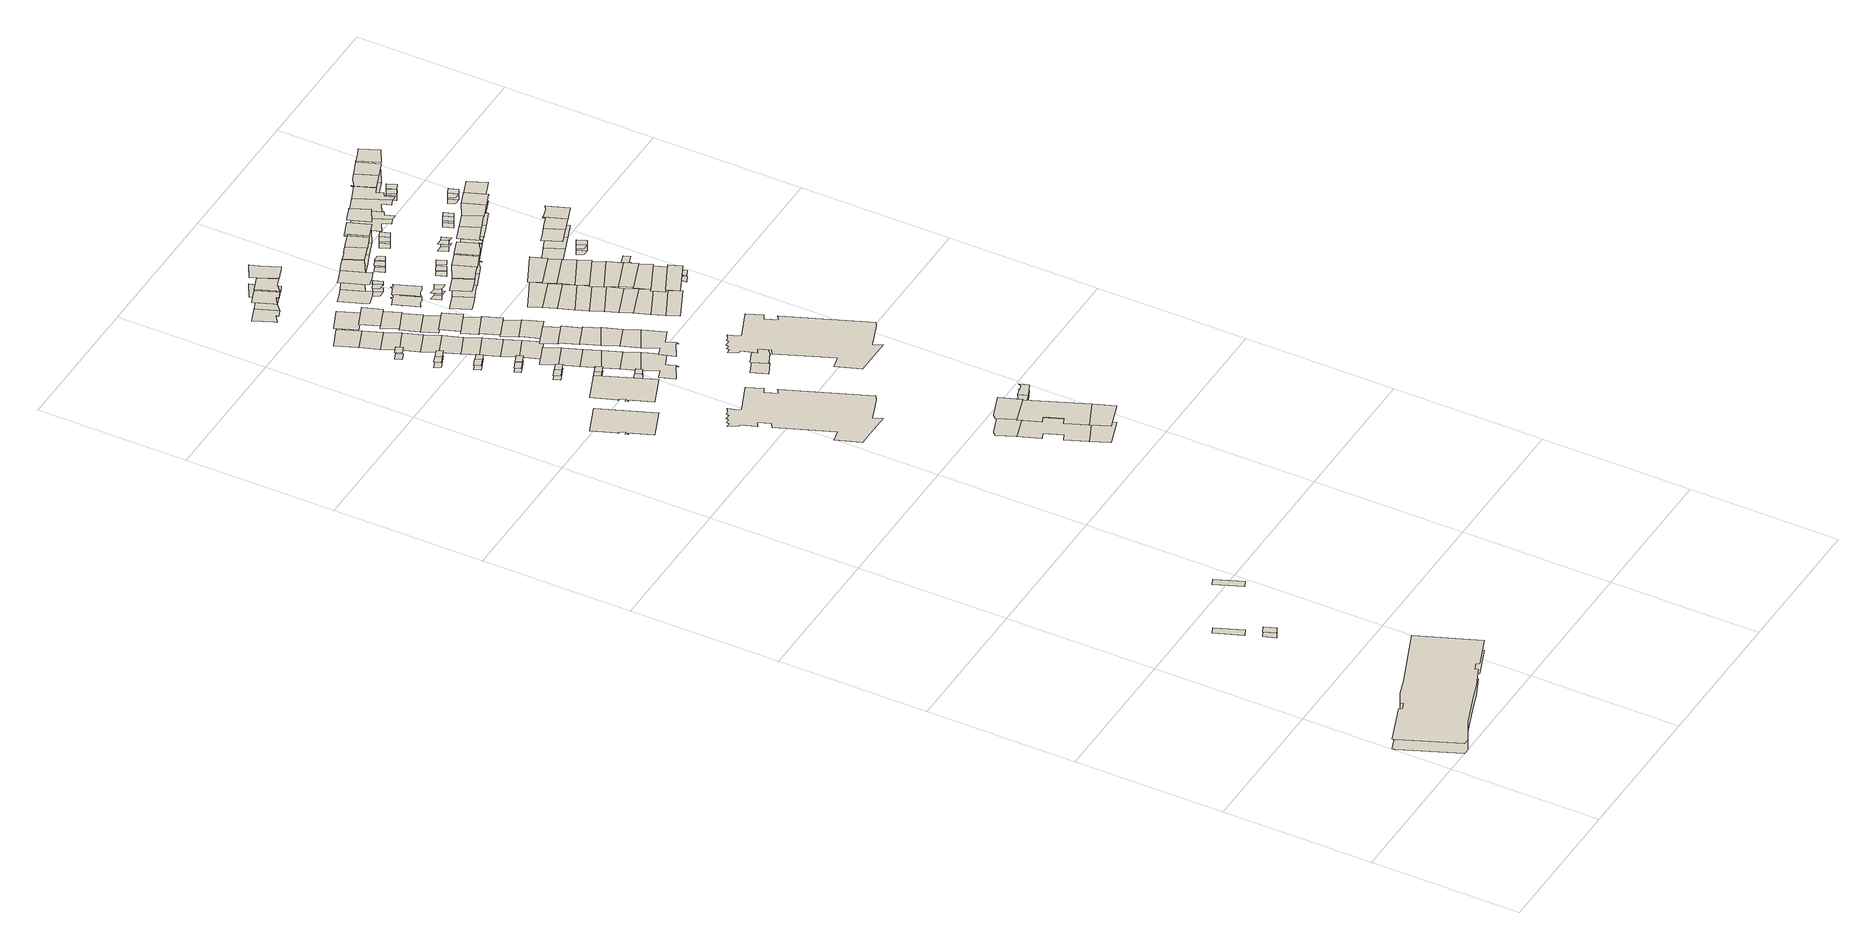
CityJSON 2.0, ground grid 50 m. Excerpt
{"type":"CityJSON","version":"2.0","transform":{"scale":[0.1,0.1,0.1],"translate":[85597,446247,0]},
"CityObjects":{
"building1":{"type":"Building","attributes":{"yearOfConstruction":"2017-01-01Z","measuredHeight":3.83,"storeysAboveGround":1},"geometry":[{"type":"MultiSurface","lod":"1.2","boundaries":[[[0,1,2,3,4,5,6,7,8,9,10,11,12,13,14,15,16,17,18,19]],[[20,21,22,23,24,25,26,27,28,29,30,31,32,33,34,35,36,37,38,39]]]}]},
"building2":{"type":"Building","attributes":{"yearOfConstruction":"2007-01-01Z","measuredHeight":18.61,"storeysAboveGround":6},"geometry":[{"type":"MultiSurface","lod":"1.2","boundaries":[[[40,41,42,43]],[[44,45,46,47]]]}]},
"building3":{"type":"Building","attributes":{"yearOfConstruction":"2007-01-01Z","measuredHeight":1.85,"storeysAboveGround":0},"geometry":[{"type":"MultiSurface","lod":"1.2","boundaries":[[[48,49,50,51,52]],[[53,54,55,56,57]]]}]},
"building4":{"type":"Building","attributes":{"yearOfConstruction":"1949-01-01Z","measuredHeight":12.65,"storeysAboveGround":4},"geometry":[{"type":"MultiSurface","lod":"1.2","boundaries":[[[58,59,60,61,62,63,64,65,66,67,68,69]],[[70,71,72,73,74,75,76,77,78,79,80,81]]]}]},
"building5":{"type":"Building","attributes":{"yearOfConstruction":"1972-01-01Z","measuredHeight":28.24,"storeysAboveGround":9},"geometry":[{"type":"MultiSurface","lod":"1.2","boundaries":[[[82,83,84,85,86,87,88,89,90,91,92,93,94,95,96,97,98,99,100,101,102,103,104,105,106,107,108,109,110,111,112,113,114,115,116,117,118,119,120,121,122,123,124,125,126,127,128,129,130,131]],[[132,133,134,135,136,137,138,139,140,141,142,143,144,145,146,147,148,149,150,151,152,153,154,155,156,157,158,159,160,161,162,163,164,165,166,167,168,169,170,171,172,173,174,175,176,177,178,179,180,181]]]}]},
"building6":{"type":"Building","attributes":{"yearOfConstruction":"1949-01-01Z","measuredHeight":1.99,"storeysAboveGround":0},"geometry":[{"type":"MultiSurface","lod":"1.2","boundaries":[[[182,183,184,185]],[[186,187,188,189]]]}]},
"building7":{"type":"Building","attributes":{"yearOfConstruction":"1949-01-01Z","measuredHeight":1.82,"storeysAboveGround":0},"geometry":[{"type":"MultiSurface","lod":"1.2","boundaries":[[[190,191,192,193]],[[194,195,196,197]]]}]},
"building8":{"type":"Building","attributes":{"yearOfConstruction":"1949-01-01Z","measuredHeight":2.53,"storeysAboveGround":0},"geometry":[{"type":"MultiSurface","lod":"1.2","boundaries":[[[198,199,200,201]],[[202,203,204,205]]]}]},
"building9":{"type":"Building","attributes":{"yearOfConstruction":"1949-01-01Z","measuredHeight":1.72,"storeysAboveGround":0},"geometry":[{"type":"MultiSurface","lod":"1.2","boundaries":[[[206,207,208,209]],[[210,211,212,213]]]}]},
"building10":{"type":"Building","attributes":{"yearOfConstruction":"1949-01-01Z","measuredHeight":1.58,"storeysAboveGround":0},"geometry":[{"type":"MultiSurface","lod":"1.2","boundaries":[[[214,215,216,217]],[[218,219,220,221]]]}]},
"building11":{"type":"Building","attributes":{"yearOfConstruction":"1949-01-01Z","measuredHeight":1.9,"storeysAboveGround":0},"geometry":[{"type":"MultiSurface","lod":"1.2","boundaries":[[[222,223,184,183]],[[224,225,226,227]]]}]},
"building12":{"type":"Building","attributes":{"yearOfConstruction":"1949-01-01Z","measuredHeight":1.68,"storeysAboveGround":0},"geometry":[{"type":"MultiSurface","lod":"1.2","boundaries":[[[228,229,230,231]],[[232,233,234,235]]]}]},
"building13":{"type":"Building","attributes":{"yearOfConstruction":"1949-01-01Z","measuredHeight":1.86,"storeysAboveGround":0},"geometry":[{"type":"MultiSurface","lod":"1.2","boundaries":[[[236,237,238,239,240]],[[241,242,243,244,245]]]}]},
"building14":{"type":"Building","attributes":{"yearOfConstruction":"1949-01-01Z","measuredHeight":1.42,"storeysAboveGround":0},"geometry":[{"type":"MultiSurface","lod":"1.2","boundaries":[[[191,246,247,192]],[[248,249,250,251]]]}]},
"building15":{"type":"Building","attributes":{"yearOfConstruction":"1949-01-01Z","measuredHeight":1.53,"storeysAboveGround":0},"geometry":[{"type":"MultiSurface","lod":"1.2","boundaries":[[[207,252,253,208]],[[254,255,256,257]]]}]},
"building16":{"type":"Building","attributes":{"yearOfConstruction":"1949-01-01Z","measuredHeight":1.85,"storeysAboveGround":0},"geometry":[{"type":"MultiSurface","lod":"1.2","boundaries":[[[215,258,259,216]],[[260,261,262,263]]]}]},
"building17":{"type":"Building","attributes":{"yearOfConstruction":"1949-01-01Z","measuredHeight":1.53,"storeysAboveGround":0},"geometry":[{"type":"MultiSurface","lod":"1.2","boundaries":[[[264,265,230,229]],[[266,267,268,269]]]}]},
"building18":{"type":"Building","attributes":{"yearOfConstruction":"1960-01-01Z","measuredHeight":6.47,"storeysAboveGround":2},"geometry":[{"type":"MultiSurface","lod":"1.2","boundaries":[[[270,271,272,273,274]],[[275,276,277,278,279]]]}]},
"building19":{"type":"Building","attributes":{"yearOfConstruction":"1949-01-01Z","measuredHeight":6.84,"storeysAboveGround":2},"geometry":[{"type":"MultiSurface","lod":"1.2","boundaries":[[[280,281,282,283]],[[284,285,286,287]]]}]},
"building20":{"type":"Building","attributes":{"yearOfConstruction":"1949-01-01Z","measuredHeight":1.51,"storeysAboveGround":0},"geometry":[{"type":"MultiSurface","lod":"1.2","boundaries":[[[240,288,289,236]],[[290,291,292,293]]]}]},
"building21":{"type":"Building","attributes":{"yearOfConstruction":"1960-01-01Z","measuredHeight":6.33,"storeysAboveGround":2},"geometry":[{"type":"MultiSurface","lod":"1.2","boundaries":[[[294,295,296,271,270,297,298,299,300]],[[301,302,303,304,305,306,307,308,309]]]}]},
"building22":{"type":"Building","attributes":{"yearOfConstruction":"1949-01-01Z","measuredHeight":8.87,"storeysAboveGround":2},"geometry":[{"type":"MultiSurface","lod":"1.2","boundaries":[[[310,311,281,280]],[[312,313,314,315]]]}]},
"building23":{"type":"Building","attributes":{"yearOfConstruction":"1949-01-01Z","measuredHeight":7.98,"storeysAboveGround":2},"geometry":[{"type":"MultiSurface","lod":"1.2","boundaries":[[[316,317,318,311,310]],[[319,320,321,322,323]]]}]},
"building24":{"type":"Building","attributes":{"yearOfConstruction":"1949-01-01Z","measuredHeight":7.55,"storeysAboveGround":2},"geometry":[{"type":"MultiSurface","lod":"1.2","boundaries":[[[324,325,318,317,316]],[[326,327,328,329,330]]]}]},
"building25":{"type":"Building","attributes":{"yearOfConstruction":"1960-01-01Z","measuredHeight":6.29,"storeysAboveGround":2},"geometry":[{"type":"MultiSurface","lod":"1.2","boundaries":[[[331,332,333,295,294]],[[334,335,336,302,301]]]}]},
"building26":{"type":"Building","attributes":{"yearOfConstruction":"1949-01-01Z","measuredHeight":7.49,"storeysAboveGround":2},"geometry":[{"type":"MultiSurface","lod":"1.2","boundaries":[[[337,338,325,324]],[[339,340,341,342]]]}]},
"building27":{"type":"Building","attributes":{"yearOfConstruction":"1949-01-01Z","measuredHeight":8.73,"storeysAboveGround":2},"geometry":[{"type":"MultiSurface","lod":"1.2","boundaries":[[[343,344,338,337]],[[345,346,347,348]]]}]},
"building28":{"type":"Building","attributes":{"yearOfConstruction":"1949-01-01Z","measuredHeight":7.78,"storeysAboveGround":2},"geometry":[{"type":"MultiSurface","lod":"1.2","boundaries":[[[349,350,344,343]],[[351,352,353,354]]]}]},
"building29":{"type":"Building","attributes":{"yearOfConstruction":"1949-01-01Z","measuredHeight":7.91,"storeysAboveGround":2},"geometry":[{"type":"MultiSurface","lod":"1.2","boundaries":[[[355,356,357,358,359,360,361]],[[362,363,364,365,366,367,368]]]}]},
"building30":{"type":"Building","attributes":{"yearOfConstruction":"1949-01-01Z","measuredHeight":8.23,"storeysAboveGround":2},"geometry":[{"type":"MultiSurface","lod":"1.2","boundaries":[[[369,370,350,349]],[[371,372,373,374]]]}]},
"building31":{"type":"Building","attributes":{"yearOfConstruction":"1949-01-01Z","measuredHeight":8.42,"storeysAboveGround":2},"geometry":[{"type":"MultiSurface","lod":"1.2","boundaries":[[[375,376,360,359]],[[377,378,379,380]]]}]},
"building32":{"type":"Building","attributes":{"yearOfConstruction":"1949-01-01Z","measuredHeight":7.58,"storeysAboveGround":2},"geometry":[{"type":"MultiSurface","lod":"1.2","boundaries":[[[381,382,370,369]],[[383,384,385,386]]]}]},
"building33":{"type":"Building","attributes":{"yearOfConstruction":"1949-01-01Z","measuredHeight":8.62,"storeysAboveGround":2},"geometry":[{"type":"MultiSurface","lod":"1.2","boundaries":[[[387,388,376,375]],[[389,390,391,392]]]}]},
"building34":{"type":"Building","attributes":{"yearOfConstruction":"1952-01-01Z","measuredHeight":7.02,"storeysAboveGround":2},"geometry":[{"type":"MultiSurface","lod":"1.2","boundaries":[[[393,394,395,394,396,397,398,399,400,401]],[[402,403,404,403,405,406,407,408,409,410]]]}]},
"building35":{"type":"Building","attributes":{"yearOfConstruction":"1949-01-01Z","measuredHeight":7.89,"storeysAboveGround":2},"geometry":[{"type":"MultiSurface","lod":"1.2","boundaries":[[[382,381,357,356,355,361,411]],[[412,413,364,363,362,368,414]]]}]},
"building36":{"type":"Building","attributes":{"yearOfConstruction":"1949-01-01Z","measuredHeight":8.73,"storeysAboveGround":2},"geometry":[{"type":"MultiSurface","lod":"1.2","boundaries":[[[415,416,388,387]],[[417,418,419,420]]]}]},
"building37":{"type":"Building","attributes":{"yearOfConstruction":"1949-01-01Z","measuredHeight":8.73,"storeysAboveGround":2},"geometry":[{"type":"MultiSurface","lod":"1.2","boundaries":[[[421,422,423,424,425,426,427,428,429,430,431]],[[432,433,434,435,436,437,438,439,440,441,442]]]}]},
"building38":{"type":"Building","attributes":{"yearOfConstruction":"1949-01-01Z","measuredHeight":8.74,"storeysAboveGround":2},"geometry":[{"type":"MultiSurface","lod":"1.2","boundaries":[[[430,429,416,415]],[[441,440,418,417]]]}]},
"building39":{"type":"Building","attributes":{"yearOfConstruction":"1960-01-01Z","measuredHeight":2.06,"storeysAboveGround":0},"geometry":[{"type":"MultiSurface","lod":"1.2","boundaries":[[[443,444,445,446,447]],[[448,449,450,451,452]]]}]},
"building40":{"type":"Building","attributes":{"yearOfConstruction":"1952-01-01Z","measuredHeight":7.4,"storeysAboveGround":2},"geometry":[{"type":"MultiSurface","lod":"1.2","boundaries":[[[399,398,453,454,455,454,456,400]],[[457,458,459,460,461,460,462,463]]]}]},
"building41":{"type":"Building","attributes":{"yearOfConstruction":"1992-01-01Z","measuredHeight":3.92,"storeysAboveGround":1},"geometry":[{"type":"MultiSurface","lod":"1.2","boundaries":[[[464,465,466,467,468,469,470,471]],[[472,473,474,475,476,477,478,479]]]}]},
"building42":{"type":"Building","attributes":{"yearOfConstruction":"1960-01-01Z","measuredHeight":2.08,"storeysAboveGround":0},"geometry":[{"type":"MultiSurface","lod":"1.2","boundaries":[[[445,480,481,482,446]],[[450,483,484,485,451]]]}]},
"building43":{"type":"Building","attributes":{"yearOfConstruction":"1952-01-01Z","measuredHeight":7.41,"storeysAboveGround":2},"geometry":[{"type":"MultiSurface","lod":"1.2","boundaries":[[[486,487,456,455,488,489,490,491,492]],[[493,494,462,461,495,496,497,498,499]]]}]},
"building44":{"type":"Building","attributes":{"yearOfConstruction":"1952-01-01Z","measuredHeight":7.17,"storeysAboveGround":2},"geometry":[{"type":"MultiSurface","lod":"1.2","boundaries":[[[500,501,502,503,504,505,506,507,508,509,510,511,512]],[[513,514,515,516,517,518,519,520,521,522,523,524,525]]]}]},
"building45":{"type":"Building","attributes":{"yearOfConstruction":"1951-01-01Z","measuredHeight":4.04,"storeysAboveGround":1},"geometry":[{"type":"MultiSurface","lod":"1.2","boundaries":[[[526,527,528,529,530,531,532,533,534,535,536,537,538,539,540,541,542,543,544,543,545]],[[546,547,548,549,550,551,552,553,554,555,556,557,558,559,560,561,562,563,564,563,565]]]}]},
"building46":{"type":"Building","attributes":{"yearOfConstruction":"1952-01-01Z","measuredHeight":2.88,"storeysAboveGround":0},"geometry":[{"type":"MultiSurface","lod":"1.2","boundaries":[[[566,567,506,507,506,505]],[[568,569,570,571,570,572]]]}]},
"building47":{"type":"Building","attributes":{"yearOfConstruction":"1952-01-01Z","measuredHeight":6.88,"storeysAboveGround":2},"geometry":[{"type":"MultiSurface","lod":"1.2","boundaries":[[[573,574,575,576,577,578]],[[579,580,581,582,583,584]]]}]},
"building48":{"type":"Building","attributes":{"yearOfConstruction":"1952-01-01Z","measuredHeight":2.27,"storeysAboveGround":0},"geometry":[{"type":"MultiSurface","lod":"1.2","boundaries":[[[585,586,587,588]],[[589,590,591,592]]]}]},
"building49":{"type":"Building","attributes":{"yearOfConstruction":"1952-01-01Z","measuredHeight":2.55,"storeysAboveGround":0},"geometry":[{"type":"MultiSurface","lod":"1.2","boundaries":[[[593,594,506,567]],[[595,596,597,598]]]}]},
"building50":{"type":"Building","attributes":{"yearOfConstruction":"1952-01-01Z","measuredHeight":6.99,"storeysAboveGround":2},"geometry":[{"type":"MultiSurface","lod":"1.2","boundaries":[[[599,600,510,509,601,602,603]],[[604,605,606,607,608,609,610]]]}]},
"building51":{"type":"Building","attributes":{"yearOfConstruction":"1952-01-01Z","measuredHeight":2.42,"storeysAboveGround":0},"geometry":[{"type":"MultiSurface","lod":"1.2","boundaries":[[[611,612,587,586]],[[613,614,615,616]]]}]},
"building52":{"type":"Building","attributes":{"yearOfConstruction":"1952-01-01Z","measuredHeight":7.08,"storeysAboveGround":2},"geometry":[{"type":"MultiSurface","lod":"1.2","boundaries":[[[578,617,618,619,620,621,573]],[[622,623,624,625,626,627,628]]]}]},
"building53":{"type":"Building","attributes":{"yearOfConstruction":"1952-01-01Z","measuredHeight":7.21,"storeysAboveGround":2},"geometry":[{"type":"MultiSurface","lod":"1.2","boundaries":[[[601,629,630,631,632,633,634,602]],[[635,636,637,638,639,640,641,642]]]}]},
"building54":{"type":"Building","attributes":{"yearOfConstruction":"2013-01-01Z","measuredHeight":9.6,"storeysAboveGround":3},"geometry":[{"type":"MultiSurface","lod":"1.2","boundaries":[[[643,644,645,646]],[[647,648,649,650]]]}]},
"building55":{"type":"Building","attributes":{"yearOfConstruction":"2013-01-01Z","measuredHeight":9.47,"storeysAboveGround":3},"geometry":[{"type":"MultiSurface","lod":"1.2","boundaries":[[[651,643,646,652]],[[653,654,655,656]]]}]},
"building56":{"type":"Building","attributes":{"yearOfConstruction":"2013-01-01Z","measuredHeight":9.56,"storeysAboveGround":3},"geometry":[{"type":"MultiSurface","lod":"1.2","boundaries":[[[657,651,652,658]],[[659,660,661,662]]]}]},
"building57":{"type":"Building","attributes":{"yearOfConstruction":"2013-01-01Z","measuredHeight":9.6,"storeysAboveGround":3},"geometry":[{"type":"MultiSurface","lod":"1.2","boundaries":[[[663,664,657,658]],[[665,666,659,662]]]}]},
"building58":{"type":"Building","attributes":{"yearOfConstruction":"2013-01-01Z","measuredHeight":9.27,"storeysAboveGround":3},"geometry":[{"type":"MultiSurface","lod":"1.2","boundaries":[[[667,664,663,668]],[[669,670,671,672]]]}]},
"building59":{"type":"Building","attributes":{"yearOfConstruction":"1952-01-01Z","measuredHeight":2.31,"storeysAboveGround":0},"geometry":[{"type":"MultiSurface","lod":"1.2","boundaries":[[[673,674,675,676]],[[677,678,679,680]]]}]},
"building60":{"type":"Building","attributes":{"yearOfConstruction":"2013-01-01Z","measuredHeight":9.6,"storeysAboveGround":3},"geometry":[{"type":"MultiSurface","lod":"1.2","boundaries":[[[681,667,668,682]],[[683,684,685,686]]]}]},
"building61":{"type":"Building","attributes":{"yearOfConstruction":"2013-01-01Z","measuredHeight":9.76,"storeysAboveGround":3},"geometry":[{"type":"MultiSurface","lod":"1.2","boundaries":[[[687,688,681,682]],[[689,690,691,692]]]}]},
"building62":{"type":"Building","attributes":{"yearOfConstruction":"1952-01-01Z","measuredHeight":6.56,"storeysAboveGround":2},"geometry":[{"type":"MultiSurface","lod":"1.2","boundaries":[[[693,694,695,621,620,696,620]],[[697,698,699,700,701,702,701]]]}]},
"building63":{"type":"Building","attributes":{"yearOfConstruction":"2013-01-01Z","measuredHeight":9.58,"storeysAboveGround":3},"geometry":[{"type":"MultiSurface","lod":"1.2","boundaries":[[[703,688,687,704]],[[705,706,707,708]]]}]},
"building64":{"type":"Building","attributes":{"yearOfConstruction":"2013-01-01Z","measuredHeight":8.97,"storeysAboveGround":2},"geometry":[{"type":"MultiSurface","lod":"1.2","boundaries":[[[709,703,704,710]],[[711,712,713,714]]]}]},
"building65":{"type":"Building","attributes":{"yearOfConstruction":"1952-01-01Z","measuredHeight":1.98,"storeysAboveGround":0},"geometry":[{"type":"MultiSurface","lod":"1.2","boundaries":[[[715,716,717,718]],[[719,720,721,722]]]}]},
"building66":{"type":"Building","attributes":{"yearOfConstruction":"1952-01-01Z","measuredHeight":2.6,"storeysAboveGround":0},"geometry":[{"type":"MultiSurface","lod":"1.2","boundaries":[[[723,724,675,674]],[[725,726,727,728]]]}]},
"building67":{"type":"Building","attributes":{"yearOfConstruction":"2013-01-01Z","measuredHeight":9.67,"storeysAboveGround":3},"geometry":[{"type":"MultiSurface","lod":"1.2","boundaries":[[[729,709,710,730]],[[731,732,733,734]]]}]},
"building68":{"type":"Building","attributes":{"yearOfConstruction":"1952-01-01Z","measuredHeight":6.68,"storeysAboveGround":2},"geometry":[{"type":"MultiSurface","lod":"1.2","boundaries":[[[629,735,736,737,738,739,630]],[[740,741,742,743,744,745,746]]]}]},
"building69":{"type":"Building","attributes":{"yearOfConstruction":"1952-01-01Z","measuredHeight":2.46,"storeysAboveGround":0},"geometry":[{"type":"MultiSurface","lod":"1.2","boundaries":[[[716,747,748,717]],[[749,750,751,752]]]}]},
"building70":{"type":"Building","attributes":{"yearOfConstruction":"1952-01-01Z","measuredHeight":6.98,"storeysAboveGround":2},"geometry":[{"type":"MultiSurface","lod":"1.2","boundaries":[[[753,695,694,754,755,756,757]],[[758,759,760,761,762,763,764]]]}]},
"building71":{"type":"Building","attributes":{"yearOfConstruction":"1952-01-01Z","measuredHeight":7.17,"storeysAboveGround":2},"geometry":[{"type":"MultiSurface","lod":"1.2","boundaries":[[[765,766,736,735,767,768,769,770]],[[771,772,773,774,775,776,777,778]]]}]},
"building72":{"type":"Building","attributes":{"yearOfConstruction":"2013-01-01Z","measuredHeight":2.03,"storeysAboveGround":0},"geometry":[{"type":"MultiSurface","lod":"1.2","boundaries":[[[779,780,781,782,783]],[[784,785,786,787,788]]]}]},
"building73":{"type":"Building","attributes":{"yearOfConstruction":"2013-01-01Z","measuredHeight":1.94,"storeysAboveGround":0},"geometry":[{"type":"MultiSurface","lod":"1.2","boundaries":[[[789,790,791,792]],[[793,794,795,796]]]}]},
"building74":{"type":"Building","attributes":{"yearOfConstruction":"2013-01-01Z","measuredHeight":2.31,"storeysAboveGround":0},"geometry":[{"type":"MultiSurface","lod":"1.2","boundaries":[[[797,789,792,798]],[[799,800,801,802]]]}]},
"building75":{"type":"Building","attributes":{"yearOfConstruction":"2013-01-01Z","measuredHeight":2.27,"storeysAboveGround":0},"geometry":[{"type":"MultiSurface","lod":"1.2","boundaries":[[[803,804,805,806]],[[807,808,809,810]]]}]},
"building76":{"type":"Building","attributes":{"yearOfConstruction":"1952-01-01Z","measuredHeight":2.48,"storeysAboveGround":0},"geometry":[{"type":"MultiSurface","lod":"1.2","boundaries":[[[811,812,813,814]],[[815,816,817,818]]]}]},
"building77":{"type":"Building","attributes":{"yearOfConstruction":"2013-01-01Z","measuredHeight":2.29,"storeysAboveGround":0},"geometry":[{"type":"MultiSurface","lod":"1.2","boundaries":[[[819,820,803,806]],[[821,822,807,810]]]}]},
"building78":{"type":"Building","attributes":{"yearOfConstruction":"2013-01-01Z","measuredHeight":2.29,"storeysAboveGround":0},"geometry":[{"type":"MultiSurface","lod":"1.2","boundaries":[[[823,824,825,826]],[[827,828,829,830]]]}]},
"building79":{"type":"Building","attributes":{"yearOfConstruction":"1952-01-01Z","measuredHeight":8.22,"storeysAboveGround":2},"geometry":[{"type":"MultiSurface","lod":"1.2","boundaries":[[[831,832,833,753,757,834,835]],[[836,837,838,839,840,841,842]]]}]},
"building80":{"type":"Building","attributes":{"yearOfConstruction":"2013-01-01Z","measuredHeight":2.41,"storeysAboveGround":0},"geometry":[{"type":"MultiSurface","lod":"1.2","boundaries":[[[843,844,824,823]],[[845,846,847,848]]]}]},
"building81":{"type":"Building","attributes":{"yearOfConstruction":"2013-01-01Z","measuredHeight":2.26,"storeysAboveGround":0},"geometry":[{"type":"MultiSurface","lod":"1.2","boundaries":[[[849,850,851,852]],[[853,854,855,856]]]}]},
"building82":{"type":"Building","attributes":{"yearOfConstruction":"2013-01-01Z","measuredHeight":2.3,"storeysAboveGround":0},"geometry":[{"type":"MultiSurface","lod":"1.2","boundaries":[[[857,850,849,858]],[[859,854,853,860]]]}]},
"building83":{"type":"Building","attributes":{"yearOfConstruction":"1952-01-01Z","measuredHeight":2.56,"storeysAboveGround":0},"geometry":[{"type":"MultiSurface","lod":"1.2","boundaries":[[[861,862,863,864]],[[865,866,867,868]]]}]},
"building84":{"type":"Building","attributes":{"yearOfConstruction":"1952-01-01Z","measuredHeight":2.47,"storeysAboveGround":0},"geometry":[{"type":"MultiSurface","lod":"1.2","boundaries":[[[869,870,813,812]],[[871,872,817,816]]]}]},
"building85":{"type":"Building","attributes":{"yearOfConstruction":"2013-01-01Z","measuredHeight":2.38,"storeysAboveGround":0},"geometry":[{"type":"MultiSurface","lod":"1.2","boundaries":[[[873,874,875,876,877]],[[878,879,880,881,882]]]}]},
"building86":{"type":"Building","attributes":{"yearOfConstruction":"1952-01-01Z","measuredHeight":7.99,"storeysAboveGround":2},"geometry":[{"type":"MultiSurface","lod":"1.2","boundaries":[[[767,883,884,885,886,887,768]],[[888,889,890,891,892,893,894]]]}]},
"building87":{"type":"Building","attributes":{"yearOfConstruction":"1952-01-01Z","measuredHeight":2.06,"storeysAboveGround":0},"geometry":[{"type":"MultiSurface","lod":"1.2","boundaries":[[[862,895,896,863]],[[897,898,899,900]]]}]},
"building88":{"type":"Building","attributes":{"yearOfConstruction":"2013-01-01Z","measuredHeight":2.33,"storeysAboveGround":0},"geometry":[{"type":"MultiSurface","lod":"1.2","boundaries":[[[901,902,903,904]],[[905,906,907,908]]]}]},
"building89":{"type":"Building","attributes":{"yearOfConstruction":"1952-01-01Z","measuredHeight":7.62,"storeysAboveGround":2},"geometry":[{"type":"MultiSurface","lod":"1.2","boundaries":[[[909,910,911,912,913,914]],[[915,916,917,918,919,920]]]}]},
"building90":{"type":"Building","attributes":{"yearOfConstruction":"1952-01-01Z","measuredHeight":8.14,"storeysAboveGround":2},"geometry":[{"type":"MultiSurface","lod":"1.2","boundaries":[[[832,921,922,923,924,925,926,833]],[[927,928,929,930,931,932,933,934]]]}]},
"building91":{"type":"Building","attributes":{"yearOfConstruction":"1952-01-01Z","measuredHeight":2.21,"storeysAboveGround":0},"geometry":[{"type":"MultiSurface","lod":"1.2","boundaries":[[[935,936,937,938]],[[939,940,941,942]]]}]},
"building92":{"type":"Building","attributes":{"yearOfConstruction":"1952-01-01Z","measuredHeight":7.37,"storeysAboveGround":2},"geometry":[{"type":"MultiSurface","lod":"1.2","boundaries":[[[943,944,945,884,883,946,947,948,949,950,951]],[[952,953,954,955,956,957,958,959,960,961,962]]]}]},
"building93":{"type":"Building","attributes":{"yearOfConstruction":"1952-01-01Z","measuredHeight":2.12,"storeysAboveGround":0},"geometry":[{"type":"MultiSurface","lod":"1.2","boundaries":[[[936,963,964,937]],[[965,966,967,968]]]}]},
"building94":{"type":"Building","attributes":{"yearOfConstruction":"1952-01-01Z","measuredHeight":7.14,"storeysAboveGround":2},"geometry":[{"type":"MultiSurface","lod":"1.2","boundaries":[[[969,970,913,912,971,972]],[[973,974,975,976,977,978]]]}]},
"building95":{"type":"Building","attributes":{"yearOfConstruction":"1952-01-01Z","measuredHeight":7.78,"storeysAboveGround":2},"geometry":[{"type":"MultiSurface","lod":"1.2","boundaries":[[[925,979,925,980,981,982,926]],[[983,984,983,985,986,987,988]]]}]},
"building96":{"type":"Building","attributes":{"yearOfConstruction":"1952-01-01Z","measuredHeight":2.47,"storeysAboveGround":0},"geometry":[{"type":"MultiSurface","lod":"1.2","boundaries":[[[989,990,991,992]],[[993,994,995,996]]]}]},
"building97":{"type":"Building","attributes":{"yearOfConstruction":"1952-01-01Z","measuredHeight":7.2,"storeysAboveGround":2},"geometry":[{"type":"MultiSurface","lod":"1.2","boundaries":[[[949,997,998,999,1000,1001,1002,1003,1004,1005,950]],[[1006,1007,1008,1009,1010,1011,1012,1013,1014,1015,1016]]]}]},
"building98":{"type":"Building","attributes":{"yearOfConstruction":"1952-01-01Z","measuredHeight":2.05,"storeysAboveGround":0},"geometry":[{"type":"MultiSurface","lod":"1.2","boundaries":[[[990,1017,1018,991]],[[1019,1020,1021,1022]]]}]},
"building99":{"type":"Building","attributes":{"yearOfConstruction":"1952-01-01Z","measuredHeight":6.7,"storeysAboveGround":2},"geometry":[{"type":"MultiSurface","lod":"1.2","boundaries":[[[971,1023,1024,1025,1026,972]],[[1027,1028,1029,1030,1031,1032]]]}]},
"building100":{"type":"Building","attributes":{"yearOfConstruction":"1952-01-01Z","measuredHeight":7.36,"storeysAboveGround":2},"geometry":[{"type":"MultiSurface","lod":"1.2","boundaries":[[[981,1033,1034,1035,1036,1037,1038,982]],[[1039,1040,1041,1042,1043,1044,1045,1046]]]}]},
"building101":{"type":"Building","attributes":{"yearOfConstruction":"1952-01-01Z","measuredHeight":7.28,"storeysAboveGround":2},"geometry":[{"type":"MultiSurface","lod":"1.2","boundaries":[[[1047,1048,1002,1001,1049,1050,1051,1052]],[[1053,1054,1055,1056,1057,1058,1059,1060]]]}]},
"building102":{"type":"Building","attributes":{"yearOfConstruction":"1952-01-01Z","measuredHeight":2.35,"storeysAboveGround":0},"geometry":[{"type":"MultiSurface","lod":"1.2","boundaries":[[[1061,1062,1063,1064]],[[1065,1066,1067,1068]]]}]},
"building103":{"type":"Building","attributes":{"yearOfConstruction":"1952-01-01Z","measuredHeight":6.99,"storeysAboveGround":2},"geometry":[{"type":"MultiSurface","lod":"1.2","boundaries":[[[1037,1069,1070,1071,1072,1073,1038]],[[1074,1075,1076,1077,1078,1079,1080]]]}]},
"building104":{"type":"Building","attributes":{"yearOfConstruction":"1952-01-01Z","measuredHeight":2.29,"storeysAboveGround":0},"geometry":[{"type":"MultiSurface","lod":"1.2","boundaries":[[[1081,1082,1083,1084]],[[1085,1086,1087,1088]]]}]},
"building105":{"type":"Building","attributes":{"yearOfConstruction":"1952-01-01Z","measuredHeight":2.49,"storeysAboveGround":0},"geometry":[{"type":"MultiSurface","lod":"1.2","boundaries":[[[1089,1090,1063,1062]],[[1091,1092,1093,1094]]]}]},
"building106":{"type":"Building","attributes":{"yearOfConstruction":"1952-01-01Z","measuredHeight":7.27,"storeysAboveGround":2},"geometry":[{"type":"MultiSurface","lod":"1.2","boundaries":[[[1095,1050,1049,1096,1097,1098,1097]],[[1099,1058,1057,1100,1101,1102,1101]]]}]},
"building107":{"type":"Building","attributes":{"yearOfConstruction":"1952-01-01Z","measuredHeight":2.24,"storeysAboveGround":0},"geometry":[{"type":"MultiSurface","lod":"1.2","boundaries":[[[1082,1103,1104,1083]],[[1105,1106,1107,1108]]]}]},
"building108":{"type":"Building","attributes":{"yearOfConstruction":"1952-01-01Z","measuredHeight":7.77,"storeysAboveGround":2},"geometry":[{"type":"MultiSurface","lod":"1.2","boundaries":[[[1109,1110,1097,1096,1111,1112,1113]],[[1114,1115,1116,1117,1118,1119,1120]]]}]}
},
"vertices":[
[414,130,0],[410,140,0],[435,150,0],[440,140,0],[542,180,0],[460,380,0],[261,300,0],[203,280,0],[164,260,0],[169,250,0],[143,240,0],[138,250,0],[4,200,0],[4,190,0],[6,190,0],[86,0,0],[104,0,0],[180,40,0],[285,80,0],[343,100,0],[414,130,38],[410,140,38],[435,150,38],[440,140,38],[542,180,38],[460,380,38],[261,300,38],[203,280,38],[164,260,38],[169,250,38],[143,240,38],[138,250,38],[4,200,38],[4,190,38],[6,190,38],[86,0,38],[104,0,38],[180,40,38],[285,80,38],[343,100,38],
[267,840,0],[289,850,0],[252,940,0],[231,930,0],[267,840,186],[289,850,186],[252,940,186],[231,930,186],
[302,750,0],[321,760,0],[323,760,0],[309,800,0],[287,790,0],[302,750,18],[321,760,18],[323,760,18],[309,800,18],[287,790,18],
[231,2910,0],[233,2900,0],[236,2910,0],[268,2830,0],[366,2870,0],[292,3050,0],[194,3010,0],[225,2930,0],[222,2930,0],[223,2930,0],[231,2930,0],[239,2910,0],[231,2910,127],[233,2900,127],[236,2910,127],[268,2830,127],[366,2870,127],[292,3050,127],[194,3010,127],[225,2930,127],[222,2930,127],[223,2930,127],[231,2930,127],[239,2910,127],
[614,2650,0],[593,2700,0],[495,2660,0],[490,2670,0],[480,2700,0],[464,2690,0],[462,2690,0],[459,2690,0],[457,2690,0],[454,2680,0],[452,2680,0],[449,2680,0],[447,2680,0],[444,2680,0],[442,2680,0],[439,2680,0],[437,2680,0],[434,2670,0],[432,2670,0],[429,2670,0],[427,2670,0],[425,2670,0],[422,2670,0],[420,2660,0],[417,2660,0],[415,2660,0],[413,2660,0],[410,2660,0],[408,2660,0],[406,2660,0],[424,2630,0],[429,2630,0],[431,2630,0],[449,2580,0],[464,2590,0],[480,2550,0],[465,2540,0],[539,2360,0],[500,2350,0],[529,2270,0],[577,2270,0],[658,2270,0],[644,2300,0],[645,2300,0],[674,2310,0],[726,2330,0],[741,2340,0],[630,2610,0],[615,2600,0],[598,2640,0],[614,2650,282],[593,2700,282],[495,2660,282],[490,2670,282],[480,2700,282],[464,2690,282],[462,2690,282],[459,2690,282],[457,2690,282],[454,2680,282],[452,2680,282],[449,2680,282],[447,2680,282],[444,2680,282],[442,2680,282],[439,2680,282],[437,2680,282],[434,2670,282],[432,2670,282],[429,2670,282],[427,2670,282],[425,2670,282],[422,2670,282],[420,2660,282],[417,2660,282],[415,2660,282],[413,2660,282],[410,2660,282],[408,2660,282],[406,2660,282],[424,2630,282],[429,2630,282],[431,2630,282],[449,2580,282],[464,2590,282],[480,2550,282],[465,2540,282],[539,2360,282],[500,2350,282],[529,2270,282],[577,2270,282],[658,2270,282],[644,2300,282],[645,2300,282],[674,2310,282],[726,2330,282],[741,2340,282],[630,2610,282],[615,2600,282],[598,2640,282],
[247,3540,0],[272,3550,0],[264,3570,0],[238,3560,0],[247,3540,20],[272,3550,20],[264,3570,20],[238,3560,20],
[294,3430,0],[319,3440,0],[310,3460,0],[285,3450,0],[294,3430,18],[319,3440,18],[310,3460,18],[285,3450,18],
[251,3670,0],[242,3690,0],[217,3680,0],[226,3660,0],[251,3670,25],[242,3690,25],[217,3680,25],[226,3660,25],
[364,3200,0],[389,3210,0],[381,3230,0],[355,3220,0],[364,3200,17],[389,3210,17],[381,3230,17],[355,3220,17],
[340,3320,0],[366,3330,0],[357,3350,0],[332,3340,0],[340,3320,16],[366,3330,16],[357,3350,16],[332,3340,16],
[298,3560,0],[289,3580,0],[298,3560,19],[289,3580,19],[264,3570,19],[272,3550,19],
[410,3090,0],[436,3100,0],[427,3120,0],[402,3110,0],[410,3090,17],[436,3100,17],[427,3120,17],[402,3110,17],
[474,3010,0],[448,3000,0],[457,2980,0],[474,2980,0],[482,2990,0],[474,3010,19],[448,3000,19],[457,2980,19],[474,2980,19],[482,2990,19],
[344,3450,0],[336,3470,0],[319,3440,14],[344,3450,14],[336,3470,14],[310,3460,14],
[415,3220,0],[406,3240,0],[389,3210,15],[415,3220,15],[406,3240,15],[381,3230,15],
[391,3340,0],[383,3360,0],[366,3330,19],[391,3340,19],[383,3360,19],[357,3350,19],
[461,3110,0],[452,3130,0],[461,3110,15],[452,3130,15],[427,3120,15],[436,3100,15],
[772,1880,0],[864,1910,0],[837,1980,0],[758,1950,0],[746,1940,0],[772,1880,65],[864,1910,65],[837,1980,65],[758,1950,65],[746,1940,65],
[214,3800,0],[288,3830,0],[259,3900,0],[185,3870,0],[214,3800,68],[288,3830,68],[259,3900,68],[185,3870,68],
[508,3000,0],[499,3020,0],[482,2990,15],[508,3000,15],[499,3020,15],[474,3010,15],
[853,1680,0],[945,1720,0],[944,1720,0],[800,1810,0],[821,1820,0],[844,1760,0],[824,1750,0],[853,1680,63],[945,1720,63],[944,1720,63],[864,1910,63],[772,1880,63],[800,1810,63],[821,1820,63],[844,1760,63],[824,1750,63],
[237,3740,0],[311,3770,0],[237,3740,89],[311,3770,89],[288,3830,89],[214,3800,89],
[261,3690,0],[334,3720,0],[335,3720,0],[261,3690,80],[334,3720,80],[335,3720,80],[311,3770,80],[237,3740,80],
[284,3630,0],[358,3660,0],[284,3630,76],[358,3660,76],[335,3720,76],[334,3720,76],[261,3690,76],
[879,1620,0],[881,1620,0],[971,1650,0],[879,1620,63],[881,1620,63],[971,1650,63],
[307,3580,0],[381,3610,0],[307,3580,75],[381,3610,75],[358,3660,75],[284,3630,75],
[331,3520,0],[404,3550,0],[331,3520,87],[404,3550,87],[381,3610,87],[307,3580,87],
[354,3470,0],[428,3500,0],[354,3470,78],[428,3500,78],[404,3550,78],[331,3520,78],
[474,3320,0],[424,3300,0],[423,3300,0],[400,3290,0],[424,3240,0],[498,3270,0],[475,3320,0],[474,3320,79],[424,3300,79],[423,3300,79],[400,3290,79],[424,3240,79],[498,3270,79],[475,3320,79],
[377,3410,0],[451,3440,0],[377,3410,82],[451,3440,82],[428,3500,82],[354,3470,82],
[447,3180,0],[521,3210,0],[447,3180,84],[521,3210,84],[498,3270,84],[424,3240,84],
[401,3360,0],[474,3390,0],[401,3360,76],[474,3390,76],[451,3440,76],[377,3410,76],
[471,3120,0],[545,3160,0],[471,3120,86],[545,3160,86],[521,3210,86],[447,3180,86],
[200,4080,0],[203,4070,0],[204,4070,0],[230,4090,0],[231,4080,0],[255,4090,0],[253,4100,0],[228,4160,0],[175,4140,0],[200,4080,70],[203,4070,70],[204,4070,70],[230,4090,70],[231,4080,70],[255,4090,70],[253,4100,70],[228,4160,70],[175,4140,70],
[498,3330,0],[474,3390,79],[401,3360,79],[498,3330,79],
[494,3070,0],[567,3100,0],[494,3070,87],[567,3100,87],[545,3160,87],[471,3120,87],
[513,2950,0],[531,2900,0],[584,2930,0],[585,2920,0],[588,2930,0],[578,2950,0],[574,2960,0],[619,2980,0],[591,3050,0],[517,3010,0],[541,2960,0],[513,2950,87],[531,2900,87],[584,2930,87],[585,2920,87],[588,2930,87],[578,2950,87],[574,2960,87],[619,2980,87],[591,3050,87],[517,3010,87],[541,2960,87],
[900,1930,0],[906,1920,0],[935,1930,0],[924,1960,0],[895,1940,0],[900,1930,21],[906,1920,21],[935,1930,21],[924,1960,21],[895,1940,21],
[279,4110,0],[306,4120,0],[308,4120,0],[280,4180,0],[253,4100,74],[255,4090,74],[279,4110,74],[306,4120,74],[308,4120,74],[280,4180,74],[228,4160,74],
[736,2700,0],[766,2710,0],[768,2710,0],[747,2760,0],[707,2740,0],[662,2720,0],[683,2670,0],[728,2690,0],[736,2700,39],[766,2710,39],[768,2710,39],[747,2760,39],[707,2740,39],[662,2720,39],[683,2670,39],[728,2690,39],
[980,1950,0],[969,1980,0],[966,1970,0],[980,1950,21],[969,1980,21],[966,1970,21],
[323,4230,0],[271,4200,0],[309,4120,0],[335,4130,0],[336,4130,0],[360,4140,0],[333,4200,0],[323,4230,74],[271,4200,74],[309,4120,74],[335,4130,74],[336,4130,74],[360,4140,74],[333,4200,74],
[379,3960,0],[378,3960,0],[376,3960,0],[403,3890,0],[413,3870,0],[447,3880,0],[467,3890,0],[466,3890,0],[456,3910,0],[457,3910,0],[430,3980,0],[405,3970,0],[406,3970,0],[379,3960,72],[378,3960,72],[376,3960,72],[403,3890,72],[413,3870,72],[447,3880,72],[467,3890,72],[466,3890,72],[456,3910,72],[457,3910,72],[430,3980,72],[405,3970,72],[406,3970,72],
[460,3760,0],[470,3730,0],[487,3740,0],[496,3740,0],[497,3740,0],[514,3750,0],[496,3790,0],[489,3810,0],[490,3810,0],[481,3830,0],[469,3820,0],[468,3830,0],[462,3820,0],[463,3820,0],[437,3810,0],[438,3810,0],[439,3810,0],[450,3780,0],[449,3780,0],[461,3760,0],[460,3760,40],[470,3730,40],[487,3740,40],[496,3740,40],[497,3740,40],[514,3750,40],[496,3790,40],[489,3810,40],[490,3810,40],[481,3830,40],[469,3820,40],[468,3830,40],[462,3820,40],[463,3820,40],[437,3810,40],[438,3810,40],[439,3810,40],[450,3780,40],[449,3780,40],[461,3760,40],
[458,3860,0],[479,3860,0],[458,3860,29],[479,3860,29],[467,3890,29],[466,3890,29],[447,3880,29],
[559,3670,0],[505,3650,0],[532,3590,0],[534,3590,0],[561,3600,0],[586,3610,0],[559,3670,69],[505,3650,69],[532,3590,69],[534,3590,69],[561,3600,69],[586,3610,69],
[529,3690,0],[549,3700,0],[537,3720,0],[517,3720,0],[529,3690,23],[549,3700,23],[537,3720,23],[517,3720,23],
[497,3870,0],[485,3900,0],[497,3870,25],[485,3900,25],[467,3890,25],[479,3860,25],
[481,4000,0],[454,3990,0],[509,3940,0],[482,4000,0],[480,4000,0],[481,4000,70],[454,3990,70],[430,3980,70],[457,3910,70],[509,3940,70],[482,4000,70],[480,4000,70],
[569,3700,0],[557,3730,0],[569,3700,24],[557,3730,24],[537,3720,24],[549,3700,24],
[609,3620,0],[636,3630,0],[637,3630,0],[639,3630,0],[611,3700,0],[586,3610,71],[609,3620,71],[636,3630,71],[637,3630,71],[639,3630,71],[611,3700,71],[559,3670,71],
[562,3960,0],[535,4020,0],[510,4010,0],[511,4010,0],[484,4000,0],[483,4000,0],[509,3940,72],[562,3960,72],[535,4020,72],[510,4010,72],[511,4010,72],[484,4000,72],[483,4000,72],[482,4000,72],
[746,3450,0],[728,3500,0],[621,3450,0],[639,3410,0],[746,3450,96],[728,3500,96],[621,3450,96],[639,3410,96],
[763,3410,0],[657,3370,0],[763,3410,95],[746,3450,95],[639,3410,95],[657,3370,95],
[781,3370,0],[674,3320,0],[781,3370,96],[763,3410,96],[657,3370,96],[674,3320,96],
[692,3280,0],[799,3330,0],[692,3280,96],[799,3330,96],
[817,3290,0],[710,3240,0],[817,3290,93],[799,3330,93],[692,3280,93],[710,3240,93],
[564,3900,0],[584,3910,0],[572,3940,0],[552,3930,0],[564,3900,23],[584,3910,23],[572,3940,23],[552,3930,23],
[834,3240,0],[727,3200,0],[834,3240,96],[817,3290,96],[710,3240,96],[727,3200,96],
[745,3160,0],[852,3200,0],[745,3160,98],[852,3200,98],[834,3240,98],[727,3200,98],
[666,3640,0],[691,3650,0],[664,3720,0],[640,3630,0],[666,3640,66],[691,3650,66],[664,3720,66],[611,3700,66],[639,3630,66],[640,3630,66],
[870,3160,0],[763,3110,0],[870,3160,96],[852,3200,96],[745,3160,96],[763,3110,96],
[887,3120,0],[780,3070,0],[887,3120,90],[870,3160,90],[763,3110,90],[780,3070,90],
[634,3730,0],[654,3740,0],[642,3770,0],[622,3760,0],[634,3730,20],[654,3740,20],[642,3770,20],[622,3760,20],
[602,3920,0],[590,3940,0],[602,3920,26],[590,3940,26],[572,3940,26],[584,3910,26],
[905,3080,0],[798,3030,0],[905,3080,97],[887,3120,97],[780,3070,97],[798,3030,97],
[614,3980,0],[587,4050,0],[585,4050,0],[586,4040,0],[559,4030,0],[562,3960,67],[614,3980,67],[587,4050,67],[585,4050,67],[586,4040,67],[559,4030,67],[535,4020,67],
[673,3750,0],[661,3780,0],[654,3740,25],[673,3750,25],[661,3780,25],[642,3770,25],
[716,3740,0],[714,3660,0],[741,3680,0],[742,3670,0],[744,3670,0],[716,3740,70],[664,3720,70],[691,3650,70],[714,3660,70],[741,3680,70],[742,3670,70],[744,3670,70],
[589,4050,0],[588,4050,0],[667,4000,0],[640,4070,0],[615,4060,0],[616,4060,0],[589,4050,72],[588,4050,72],[587,4050,72],[614,3980,72],[667,4000,72],[640,4070,72],[615,4060,72],[616,4060,72],
[773,3510,0],[774,3510,0],[786,3480,0],[808,3490,0],[795,3520,0],[773,3510,20],[774,3510,20],[786,3480,20],[808,3490,20],[795,3520,20],
[831,3440,0],[818,3470,0],[796,3460,0],[809,3430,0],[831,3440,19],[818,3470,19],[796,3460,19],[809,3430,19],
[843,3410,0],[821,3400,0],[843,3410,23],[831,3440,23],[809,3430,23],[821,3400,23],
[866,3360,0],[853,3380,0],[831,3380,0],[843,3350,0],[866,3360,23],[853,3380,23],[831,3380,23],[843,3350,23],
[669,3940,0],[689,3950,0],[677,3980,0],[657,3970,0],[669,3940,25],[689,3950,25],[677,3980,25],[657,3970,25],
[856,3320,0],[878,3330,0],[856,3320,23],[878,3330,23],
[878,3260,0],[900,3270,0],[888,3300,0],[866,3290,0],[878,3260,23],[900,3270,23],[888,3300,23],[866,3290,23],
[771,3690,0],[796,3700,0],[769,3760,0],[745,3680,0],[744,3680,0],[771,3690,82],[796,3700,82],[769,3760,82],[716,3740,82],[744,3670,82],[745,3680,82],[744,3680,82],
[891,3230,0],[913,3240,0],[891,3230,24],[913,3240,24],[900,3270,24],[878,3260,24],
[913,3180,0],[936,3190,0],[923,3220,0],[901,3210,0],[913,3180,23],[936,3190,23],[923,3220,23],[901,3210,23],
[948,3160,0],[926,3150,0],[948,3160,23],[926,3150,23],
[739,3780,0],[759,3790,0],[747,3810,0],[728,3810,0],[739,3780,26],[759,3790,26],[747,3810,26],[728,3810,26],
[708,3960,0],[696,3990,0],[708,3960,25],[696,3990,25],
[948,3100,0],[949,3090,0],[972,3100,0],[959,3140,0],[936,3130,0],[948,3100,24],[949,3090,24],[972,3100,24],[959,3140,24],[936,3130,24],
[719,4030,0],[692,4090,0],[690,4090,0],[691,4090,0],[664,4080,0],[667,4000,80],[719,4030,80],[692,4090,80],[690,4090,80],[691,4090,80],[664,4080,80],[640,4070,80],
[778,3790,0],[766,3820,0],[759,3790,21],[778,3790,21],[766,3820,21],[747,3810,21],
[921,3270,0],[951,3280,0],[942,3300,0],[912,3290,0],[921,3270,23],[951,3280,23],[942,3300,23],[912,3290,23],
[837,3520,0],[834,3520,0],[861,3460,0],[914,3480,0],[887,3540,0],[864,3530,0],[837,3520,76],[834,3520,76],[861,3460,76],[914,3480,76],[887,3540,76],[864,3530,76],
[820,3710,0],[819,3710,0],[846,3720,0],[847,3720,0],[849,3720,0],[821,3780,0],[796,3700,81],[820,3710,81],[819,3710,81],[846,3720,81],[847,3720,81],[849,3720,81],[821,3780,81],[769,3760,81],
[919,3420,0],[938,3420,0],[926,3450,0],[907,3440,0],[919,3420,22],[938,3420,22],[926,3450,22],[907,3440,22],
[721,4100,0],[694,4090,0],[693,4090,0],[729,4000,0],[762,4020,0],[774,3990,0],[793,4000,0],[744,4110,0],[720,4100,0],[721,4100,74],[694,4090,74],[693,4090,74],[692,4090,74],[719,4030,74],[729,4000,74],[762,4020,74],[774,3990,74],[793,4000,74],[744,4110,74],[720,4100,74],
[958,3430,0],[946,3460,0],[938,3420,21],[958,3430,21],[946,3460,21],[926,3450,21],
[939,3560,0],[912,3550,0],[967,3500,0],[939,3570,0],[939,3560,71],[912,3550,71],[887,3540,71],[914,3480,71],[967,3500,71],[939,3570,71],
[850,3720,0],[876,3730,0],[901,3740,0],[874,3810,0],[849,3720,78],[850,3720,78],[876,3730,78],[901,3740,78],[874,3810,78],[821,3780,78],
[845,3820,0],[864,3830,0],[852,3860,0],[833,3850,0],[845,3820,25],[864,3830,25],[852,3860,25],[833,3850,25],
[813,4000,0],[801,4030,0],[814,4040,0],[803,4060,0],[824,4070,0],[796,4140,0],[795,4130,0],[796,4130,0],[769,4120,0],[793,4000,72],[813,4000,72],[801,4030,72],[814,4040,72],[803,4060,72],[824,4070,72],[796,4140,72],[795,4130,72],[796,4130,72],[769,4120,72],[744,4110,72],
[884,3840,0],[872,3870,0],[864,3830,20],[884,3840,20],[872,3870,20],[852,3860,20],
[1020,3520,0],[993,3590,0],[977,3580,0],[942,3570,0],[967,3500,67],[1020,3520,67],[993,3590,67],[977,3580,67],[942,3570,67],[939,3570,67],
[925,3750,0],[924,3750,0],[951,3760,0],[952,3760,0],[954,3760,0],[926,3830,0],[901,3740,74],[925,3750,74],[924,3750,74],[951,3760,74],[952,3760,74],[954,3760,74],[926,3830,74],[874,3810,74],
[799,4130,0],[798,4140,0],[877,4090,0],[849,4160,0],[825,4150,0],[826,4150,0],[799,4130,73],[798,4140,73],[796,4140,73],[824,4070,73],[877,4090,73],[849,4160,73],[825,4150,73],[826,4150,73],
[879,4030,0],[898,4040,0],[886,4070,0],[867,4060,0],[879,4030,24],[898,4040,24],[886,4070,24],[867,4060,24],
[955,3760,0],[954,3770,0],[981,3780,0],[1006,3790,0],[979,3850,0],[954,3760,70],[955,3760,70],[954,3770,70],[981,3780,70],[1006,3790,70],[979,3850,70],[926,3830,70],
[950,3870,0],[969,3870,0],[957,3900,0],[938,3890,0],[950,3870,23],[969,3870,23],[957,3900,23],[938,3890,23],
[918,4050,0],[906,4080,0],[918,4050,25],[906,4080,25],[886,4070,25],[898,4040,25],
[874,4170,0],[929,4110,0],[901,4180,0],[900,4180,0],[874,4170,73],[929,4110,73],[901,4180,73],[900,4180,73],
[989,3880,0],[977,3910,0],[969,3870,22],[989,3880,22],[977,3910,22],[957,3900,22],
[904,4180,0],[903,4180,0],[982,4140,0],[954,4200,0],[930,4190,0],[904,4180,78],[903,4180,78],[901,4180,78],[929,4110,78],[982,4140,78],[954,4200,78],[930,4190,78]
]}
